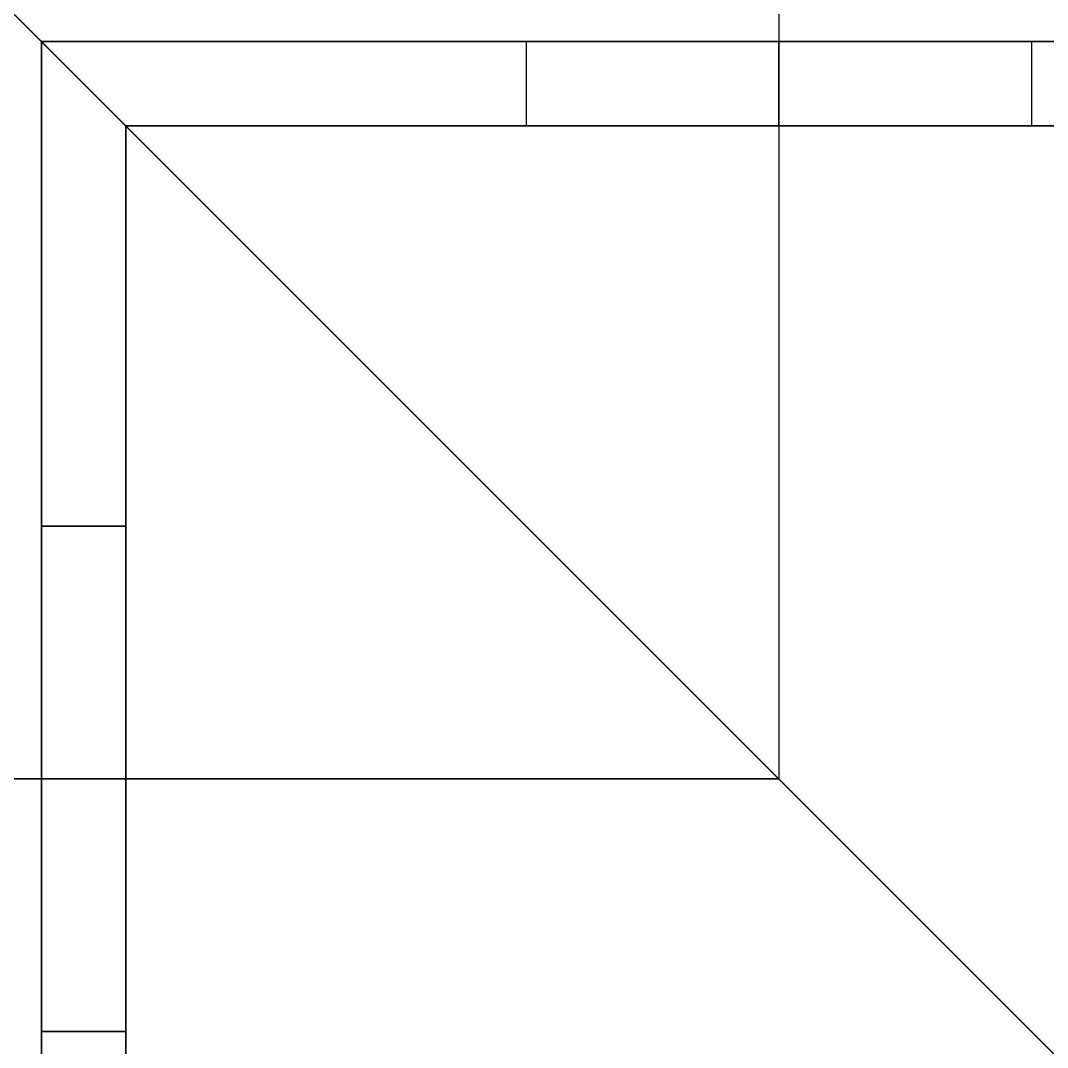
# Model space of a CAD drawing. Header units: millimetres. Extents: x -6529 to 809, y -8611 to 207.
# Drawn here: x 771.03 to 795.41, y -8597.38 to -8573 of the extents above; entities that cross this region are included whole.
import ezdxf

# ---------------------------------------------------------------- set-up
doc = ezdxf.new("R2010")
doc.units = ezdxf.units.MM
doc.header["$MEASUREMENT"] = 0
doc.layers.add('staal', color=5, linetype='Continuous', true_color=0x0000ff)

msp = doc.modelspace()

# ---------------------------------------------------------------- linework, layer by layer
at = {"layer": 'staal'}
for p, q in [((809.026, -8611.003, 1952), (769.026, -8571.003, 1952)), ((809.026, -8611.003, 1952), (769.026, -8571.003, 1952)), ((809.026, -8611.003), (769.026, -8571.003)), ((809.026, -8611.003, 676), (769.026, -8571.003, 676)), ((809.026, -8611.003, 676), (769.026, -8571.003, 676)), ((783.026, -8573.503, 2047.5), (783.026, -8575.503, 2047.5)), ((783.026, -8573.503, 2122.5), (783.026, -8575.503, 2122.5)), ((783.026, -8573.503, 1896.5), (783.026, -8575.503, 1896.5)), ((783.026, -8573.503, 1821.5), (783.026, -8575.503, 1821.5)), ((783.026, -8573.503, 170.5), (783.026, -8575.503, 170.5)), ((783.026, -8573.503, 95.5), (783.026, -8575.503, 95.5)), ((783.026, -8573.503, 620.5), (783.026, -8575.503, 620.5)), ((783.026, -8573.503, 545.5), (783.026, -8575.503, 545.5)), ((783.026, -8573.503, 771.5), (783.026, -8575.503, 771.5)), ((783.026, -8573.503, 846.5), (783.026, -8575.503, 846.5)), ((789.026, -8575.503, 1992), (789.026, -8573.503, 1992)), ((789.026, -8575.503, 2160), (789.026, -8573.503, 2160)), ((789.026, -8573.503, 2053.5), (789.026, -8575.503, 2053.5)), ((789.026, -8573.503, 2041.5), (789.026, -8575.503, 2041.5)), ((789.026, -8573.503, 2128.5), (789.026, -8575.503, 2128.5)), ((789.026, -8573.503, 2116.5), (789.026, -8575.503, 2116.5)), ((789.026, -8575.503, 1952), (789.026, -8573.503, 1952)), ((789.026, -8575.503, 1784), (789.026, -8573.503, 1784)), ((789.026, -8573.503, 1890.5), (789.026, -8575.503, 1890.5)), ((789.026, -8573.503, 1902.5), (789.026, -8575.503, 1902.5)), ((789.026, -8573.503, 1815.5), (789.026, -8575.503, 1815.5)), ((789.026, -8573.503, 1827.5), (789.026, -8575.503, 1827.5)), ((789.026, -8575.503, 40), (789.026, -8573.503, 40)), ((789.026, -8575.503, 208), (789.026, -8573.503, 208)), ((789.026, -8573.503, 176.5), (789.026, -8575.503, 176.5)), ((789.026, -8573.503, 164.5), (789.026, -8575.503, 164.5)), ((789.026, -8573.503, 101.5), (789.026, -8575.503, 101.5)), ((789.026, -8573.503, 89.5), (789.026, -8575.503, 89.5)), ((789.026, -8575.503, 676), (789.026, -8573.503, 676)), ((789.026, -8575.503, 508), (789.026, -8573.503, 508)), ((789.026, -8573.503, 614.5), (789.026, -8575.503, 614.5)), ((789.026, -8573.503, 626.5), (789.026, -8575.503, 626.5)), ((789.026, -8573.503, 539.5), (789.026, -8575.503, 539.5)), ((789.026, -8573.503, 551.5), (789.026, -8575.503, 551.5)), ((789.026, -8575.503, 716), (789.026, -8573.503, 716)), ((789.026, -8575.503, 884), (789.026, -8573.503, 884)), ((789.026, -8573.503, 777.5), (789.026, -8575.503, 777.5)), ((789.026, -8573.503, 765.5), (789.026, -8575.503, 765.5)), ((789.026, -8573.503, 852.5), (789.026, -8575.503, 852.5)), ((789.026, -8573.503, 840.5), (789.026, -8575.503, 840.5)), ((795.026, -8573.503, 2047.5), (795.026, -8575.503, 2047.5)), ((795.026, -8573.503, 2122.5), (795.026, -8575.503, 2122.5)), ((795.026, -8573.503, 1896.5), (795.026, -8575.503, 1896.5)), ((795.026, -8573.503, 1821.5), (795.026, -8575.503, 1821.5)), ((795.026, -8573.503, 170.5), (795.026, -8575.503, 170.5)), ((795.026, -8573.503, 95.5), (795.026, -8575.503, 95.5)), ((795.026, -8573.503, 620.5), (795.026, -8575.503, 620.5)), ((795.026, -8573.503, 545.5), (795.026, -8575.503, 545.5)), ((795.026, -8573.503, 771.5), (795.026, -8575.503, 771.5)), ((795.026, -8573.503, 846.5), (795.026, -8575.503, 846.5)), ((773.526, -8585.003, 2047.5), (771.526, -8585.003, 2047.5)), ((773.526, -8585.003, 2122.5), (771.526, -8585.003, 2122.5)), ((773.526, -8585.003, 1896.5), (771.526, -8585.003, 1896.5)), ((773.526, -8585.003, 1821.5), (771.526, -8585.003, 1821.5)), ((771.526, -8585.003, 95.5), (773.526, -8585.003, 95.5)), ((771.526, -8585.003, 170.5), (773.526, -8585.003, 170.5)), ((773.526, -8585.003, 620.5), (771.526, -8585.003, 620.5)), ((773.526, -8585.003, 545.5), (771.526, -8585.003, 545.5)), ((773.526, -8585.003, 771.5), (771.526, -8585.003, 771.5)), ((773.526, -8585.003, 846.5), (771.526, -8585.003, 846.5)), ((773.526, -8591.003, 1992), (771.526, -8591.003, 1992)), ((773.526, -8591.003, 2160), (771.526, -8591.003, 2160)), ((773.526, -8591.003, 2053.5), (771.526, -8591.003, 2053.5)), ((773.526, -8591.003, 2041.5), (771.526, -8591.003, 2041.5)), ((773.526, -8591.003, 2128.5), (771.526, -8591.003, 2128.5)), ((773.526, -8591.003, 2116.5), (771.526, -8591.003, 2116.5)), ((773.526, -8591.003, 1952), (771.526, -8591.003, 1952)), ((773.526, -8591.003, 1784), (771.526, -8591.003, 1784)), ((773.526, -8591.003, 1890.5), (771.526, -8591.003, 1890.5)), ((773.526, -8591.003, 1902.5), (771.526, -8591.003, 1902.5)), ((773.526, -8591.003, 1815.5), (771.526, -8591.003, 1815.5)), ((773.526, -8591.003, 1827.5), (771.526, -8591.003, 1827.5)), ((771.526, -8591.003, 40), (773.526, -8591.003, 40)), ((771.526, -8591.003, 208), (773.526, -8591.003, 208)), ((771.526, -8591.003, 101.5), (773.526, -8591.003, 101.5)), ((771.526, -8591.003, 89.5), (773.526, -8591.003, 89.5)), ((771.526, -8591.003, 176.5), (773.526, -8591.003, 176.5)), ((771.526, -8591.003, 164.5), (773.526, -8591.003, 164.5)), ((773.526, -8591.003, 676), (771.526, -8591.003, 676)), ((773.526, -8591.003, 508), (771.526, -8591.003, 508)), ((773.526, -8591.003, 614.5), (771.526, -8591.003, 614.5)), ((773.526, -8591.003, 626.5), (771.526, -8591.003, 626.5)), ((773.526, -8591.003, 539.5), (771.526, -8591.003, 539.5)), ((773.526, -8591.003, 551.5), (771.526, -8591.003, 551.5)), ((773.526, -8591.003, 716), (771.526, -8591.003, 716)), ((773.526, -8591.003, 884), (771.526, -8591.003, 884)), ((773.526, -8591.003, 777.5), (771.526, -8591.003, 777.5)), ((773.526, -8591.003, 765.5), (771.526, -8591.003, 765.5)), ((773.526, -8591.003, 852.5), (771.526, -8591.003, 852.5)), ((773.526, -8591.003, 840.5), (771.526, -8591.003, 840.5)), ((773.526, -8597.003, 2047.5), (771.526, -8597.003, 2047.5)), ((773.526, -8597.003, 2122.5), (771.526, -8597.003, 2122.5)), ((773.526, -8597.003, 1896.5), (771.526, -8597.003, 1896.5)), ((773.526, -8597.003, 1821.5), (771.526, -8597.003, 1821.5)), ((771.526, -8597.003, 95.5), (773.526, -8597.003, 95.5)), ((771.526, -8597.003, 170.5), (773.526, -8597.003, 170.5)), ((773.526, -8597.003, 620.5), (771.526, -8597.003, 620.5)), ((773.526, -8597.003, 545.5), (771.526, -8597.003, 545.5)), ((773.526, -8597.003, 771.5), (771.526, -8597.003, 771.5)), ((773.526, -8597.003, 846.5), (771.526, -8597.003, 846.5))]:
    msp.add_line(p, q, dxfattribs=at)
for points in [[(789.026, -8520.503, 40), (789.026, -8555.753, 40), (789.026, -8591.003, 40)], [(789.026, -8520.503, 38), (789.026, -8555.753, 38), (789.026, -8591.003, 38)], [(789.026, -8520.503, 2), (789.026, -8555.753, 2), (789.026, -8591.003, 2)], [(789.026, -8520.503), (789.026, -8555.753), (789.026, -8591.003)], [(789.026, -8521.503, 1992), (789.026, -8556.253, 1992), (789.026, -8591.003, 1992)], [(789.026, -8521.503, 1990), (789.026, -8556.253, 1990), (789.026, -8591.003, 1990)], [(789.026, -8521.503, 1954), (789.026, -8556.253, 1954), (789.026, -8591.003, 1954)], [(789.026, -8521.503, 1952), (789.026, -8556.253, 1952), (789.026, -8591.003, 1952)], [(789.026, -8521.503, 716), (789.026, -8556.253, 716), (789.026, -8591.003, 716)], [(789.026, -8521.503, 714), (789.026, -8556.253, 714), (789.026, -8591.003, 714)], [(789.026, -8521.503, 678), (789.026, -8556.253, 678), (789.026, -8591.003, 678)], [(789.026, -8521.503, 676), (789.026, -8556.253, 676), (789.026, -8591.003, 676)], [(809.026, -8611.003, 1992), (789.026, -8591.003, 1992), (769.026, -8571.003, 1992)], [(809.026, -8611.003, 1992), (789.026, -8591.003, 1992), (769.026, -8571.003, 1992)], [(809.026, -8611.003, 40), (789.026, -8591.003, 40), (769.026, -8571.003, 40)], [(809.026, -8611.003), (789.026, -8591.003), (769.026, -8571.003)], [(769.026, -8571.003, 40), (789.026, -8591.003, 40), (809.026, -8611.003, 40)], [(809.026, -8611.003, 716), (789.026, -8591.003, 716), (769.026, -8571.003, 716)], [(809.026, -8611.003, 716), (789.026, -8591.003, 716), (769.026, -8571.003, 716)], [(771.026, -8573.003, 1990), (789.026, -8591.003, 1990), (807.026, -8609.003, 1990)], [(807.026, -8609.003, 1954), (789.026, -8591.003, 1954), (771.026, -8573.003, 1954)], [(771.026, -8573.003, 1990), (789.026, -8591.003, 1990), (807.026, -8609.003, 1990)], [(807.026, -8609.003, 1954), (789.026, -8591.003, 1954), (771.026, -8573.003, 1954)], [(771.026, -8573.003, 38), (789.026, -8591.003, 38), (807.026, -8609.003, 38)], [(807.026, -8609.003, 2), (789.026, -8591.003, 2), (771.026, -8573.003, 2)], [(807.026, -8609.003, 38), (789.026, -8591.003, 38), (771.026, -8573.003, 38)], [(771.026, -8573.003, 2), (789.026, -8591.003, 2), (807.026, -8609.003, 2)], [(771.026, -8573.003, 714), (789.026, -8591.003, 714), (807.026, -8609.003, 714)], [(807.026, -8609.003, 678), (789.026, -8591.003, 678), (771.026, -8573.003, 678)], [(771.026, -8573.003, 714), (789.026, -8591.003, 714), (807.026, -8609.003, 714)], [(807.026, -8609.003, 678), (789.026, -8591.003, 678), (771.026, -8573.003, 678)], [(771.526, -8608.503, 1992), (771.526, -8591.003, 1992), (771.526, -8573.503, 1992)], [(771.526, -8573.503, 1992), (771.526, -8573.503, 2076), (771.526, -8573.503, 2160)], [(771.526, -8608.503, 2160), (771.526, -8591.003, 2160), (771.526, -8573.503, 2160)], [(771.526, -8573.503, 1992), (789.026, -8573.503, 1992), (806.526, -8573.503, 1992)], [(771.526, -8573.503, 2160), (789.026, -8573.503, 2160), (806.526, -8573.503, 2160)], [(771.526, -8608.503, 2076), (771.526, -8591.003, 2076), (771.526, -8573.503, 2076)], [(771.526, -8573.503, 2076), (789.026, -8573.503, 2076), (806.526, -8573.503, 2076)], [(771.526, -8608.503, 1952), (771.526, -8591.003, 1952), (771.526, -8573.503, 1952)], [(771.526, -8573.503, 1952), (771.526, -8573.503, 1868), (771.526, -8573.503, 1784)], [(771.526, -8608.503, 1784), (771.526, -8591.003, 1784), (771.526, -8573.503, 1784)], [(771.526, -8573.503, 1952), (789.026, -8573.503, 1952), (806.526, -8573.503, 1952)], [(771.526, -8573.503, 1784), (789.026, -8573.503, 1784), (806.526, -8573.503, 1784)], [(771.526, -8608.503, 1868), (771.526, -8591.003, 1868), (771.526, -8573.503, 1868)], [(771.526, -8573.503, 1868), (789.026, -8573.503, 1868), (806.526, -8573.503, 1868)], [(806.526, -8573.503, 40), (789.026, -8573.503, 40), (771.526, -8573.503, 40)], [(771.526, -8573.503, 40), (771.526, -8573.503, 124), (771.526, -8573.503, 208)], [(806.526, -8573.503, 208), (789.026, -8573.503, 208), (771.526, -8573.503, 208)], [(771.526, -8573.503, 40), (771.526, -8591.003, 40), (771.526, -8608.503, 40)], [(771.526, -8573.503, 208), (771.526, -8591.003, 208), (771.526, -8608.503, 208)], [(806.526, -8573.503, 124), (789.026, -8573.503, 124), (771.526, -8573.503, 124)], [(771.526, -8573.503, 124), (771.526, -8591.003, 124), (771.526, -8608.503, 124)], [(771.526, -8608.503, 676), (771.526, -8591.003, 676), (771.526, -8573.503, 676)], [(771.526, -8573.503, 676), (771.526, -8573.503, 592), (771.526, -8573.503, 508)], [(771.526, -8608.503, 508), (771.526, -8591.003, 508), (771.526, -8573.503, 508)], [(771.526, -8573.503, 676), (789.026, -8573.503, 676), (806.526, -8573.503, 676)], [(771.526, -8573.503, 508), (789.026, -8573.503, 508), (806.526, -8573.503, 508)], [(771.526, -8608.503, 592), (771.526, -8591.003, 592), (771.526, -8573.503, 592)], [(771.526, -8573.503, 592), (789.026, -8573.503, 592), (806.526, -8573.503, 592)], [(771.526, -8608.503, 716), (771.526, -8591.003, 716), (771.526, -8573.503, 716)], [(771.526, -8573.503, 716), (771.526, -8573.503, 800), (771.526, -8573.503, 884)], [(771.526, -8608.503, 884), (771.526, -8591.003, 884), (771.526, -8573.503, 884)], [(771.526, -8573.503, 716), (789.026, -8573.503, 716), (806.526, -8573.503, 716)], [(771.526, -8573.503, 884), (789.026, -8573.503, 884), (806.526, -8573.503, 884)], [(771.526, -8608.503, 800), (771.526, -8591.003, 800), (771.526, -8573.503, 800)], [(771.526, -8573.503, 800), (789.026, -8573.503, 800), (806.526, -8573.503, 800)], [(789.026, -8573.503, 1992), (789.026, -8573.503, 2016.75), (789.026, -8573.503, 2041.5)], [(789.026, -8573.503, 2053.5), (789.026, -8573.503, 2085), (789.026, -8573.503, 2116.5)], [(789.026, -8573.503, 2128.5), (789.026, -8573.503, 2144.25), (789.026, -8573.503, 2160)], [(789.026, -8573.503, 1952), (789.026, -8573.503, 1927.25), (789.026, -8573.503, 1902.5)], [(789.026, -8573.503, 1890.5), (789.026, -8573.503, 1859), (789.026, -8573.503, 1827.5)], [(789.026, -8573.503, 1815.5), (789.026, -8573.503, 1799.75), (789.026, -8573.503, 1784)], [(789.026, -8573.503, 40), (789.026, -8573.503, 64.75), (789.026, -8573.503, 89.5)], [(789.026, -8573.503, 101.5), (789.026, -8573.503, 133), (789.026, -8573.503, 164.5)], [(789.026, -8573.503, 176.5), (789.026, -8573.503, 192.25), (789.026, -8573.503, 208)], [(789.026, -8573.503, 676), (789.026, -8573.503, 651.25), (789.026, -8573.503, 626.5)], [(789.026, -8573.503, 614.5), (789.026, -8573.503, 583), (789.026, -8573.503, 551.5)], [(789.026, -8573.503, 539.5), (789.026, -8573.503, 523.75), (789.026, -8573.503, 508)], [(789.026, -8573.503, 716), (789.026, -8573.503, 740.75), (789.026, -8573.503, 765.5)], [(789.026, -8573.503, 777.5), (789.026, -8573.503, 809), (789.026, -8573.503, 840.5)], [(789.026, -8573.503, 852.5), (789.026, -8573.503, 868.25), (789.026, -8573.503, 884)], [(804.526, -8575.503, 1992), (789.026, -8575.503, 1992), (773.526, -8575.503, 1992)], [(773.526, -8575.503, 1992), (773.526, -8575.503, 2076), (773.526, -8575.503, 2160)], [(804.526, -8575.503, 2160), (789.026, -8575.503, 2160), (773.526, -8575.503, 2160)], [(773.526, -8575.503, 1992), (773.526, -8591.003, 1992), (773.526, -8606.503, 1992)], [(773.526, -8575.503, 2160), (773.526, -8591.003, 2160), (773.526, -8606.503, 2160)], [(804.526, -8575.503, 2076), (789.026, -8575.503, 2076), (773.526, -8575.503, 2076)], [(773.526, -8575.503, 2076), (773.526, -8591.003, 2076), (773.526, -8606.503, 2076)], [(804.526, -8575.503, 1952), (789.026, -8575.503, 1952), (773.526, -8575.503, 1952)], [(773.526, -8575.503, 1952), (773.526, -8575.503, 1868), (773.526, -8575.503, 1784)], [(804.526, -8575.503, 1784), (789.026, -8575.503, 1784), (773.526, -8575.503, 1784)], [(773.526, -8575.503, 1952), (773.526, -8591.003, 1952), (773.526, -8606.503, 1952)], [(773.526, -8575.503, 1784), (773.526, -8591.003, 1784), (773.526, -8606.503, 1784)], [(804.526, -8575.503, 1868), (789.026, -8575.503, 1868), (773.526, -8575.503, 1868)], [(773.526, -8575.503, 1868), (773.526, -8591.003, 1868), (773.526, -8606.503, 1868)], [(773.526, -8606.503, 40), (773.526, -8591.003, 40), (773.526, -8575.503, 40)], [(773.526, -8575.503, 40), (773.526, -8575.503, 124), (773.526, -8575.503, 208)], [(773.526, -8606.503, 208), (773.526, -8591.003, 208), (773.526, -8575.503, 208)], [(773.526, -8575.503, 40), (789.026, -8575.503, 40), (804.526, -8575.503, 40)], [(773.526, -8575.503, 208), (789.026, -8575.503, 208), (804.526, -8575.503, 208)], [(773.526, -8606.503, 124), (773.526, -8591.003, 124), (773.526, -8575.503, 124)], [(773.526, -8575.503, 124), (789.026, -8575.503, 124), (804.526, -8575.503, 124)], [(804.526, -8575.503, 676), (789.026, -8575.503, 676), (773.526, -8575.503, 676)], [(773.526, -8575.503, 676), (773.526, -8575.503, 592), (773.526, -8575.503, 508)], [(804.526, -8575.503, 508), (789.026, -8575.503, 508), (773.526, -8575.503, 508)], [(773.526, -8575.503, 676), (773.526, -8591.003, 676), (773.526, -8606.503, 676)], [(773.526, -8575.503, 508), (773.526, -8591.003, 508), (773.526, -8606.503, 508)], [(804.526, -8575.503, 592), (789.026, -8575.503, 592), (773.526, -8575.503, 592)], [(773.526, -8575.503, 592), (773.526, -8591.003, 592), (773.526, -8606.503, 592)], [(804.526, -8575.503, 716), (789.026, -8575.503, 716), (773.526, -8575.503, 716)], [(773.526, -8575.503, 716), (773.526, -8575.503, 800), (773.526, -8575.503, 884)], [(804.526, -8575.503, 884), (789.026, -8575.503, 884), (773.526, -8575.503, 884)], [(773.526, -8575.503, 716), (773.526, -8591.003, 716), (773.526, -8606.503, 716)], [(773.526, -8575.503, 884), (773.526, -8591.003, 884), (773.526, -8606.503, 884)], [(804.526, -8575.503, 800), (789.026, -8575.503, 800), (773.526, -8575.503, 800)], [(773.526, -8575.503, 800), (773.526, -8591.003, 800), (773.526, -8606.503, 800)], [(789.026, -8575.503, 1992), (789.026, -8575.503, 2016.75), (789.026, -8575.503, 2041.5)], [(789.026, -8575.503, 2053.5), (789.026, -8575.503, 2085), (789.026, -8575.503, 2116.5)], [(789.026, -8575.503, 2128.5), (789.026, -8575.503, 2144.25), (789.026, -8575.503, 2160)], [(789.026, -8575.503, 1952), (789.026, -8575.503, 1927.25), (789.026, -8575.503, 1902.5)], [(789.026, -8575.503, 1890.5), (789.026, -8575.503, 1859), (789.026, -8575.503, 1827.5)], [(789.026, -8575.503, 1815.5), (789.026, -8575.503, 1799.75), (789.026, -8575.503, 1784)], [(789.026, -8575.503, 40), (789.026, -8575.503, 64.75), (789.026, -8575.503, 89.5)], [(789.026, -8575.503, 101.5), (789.026, -8575.503, 133), (789.026, -8575.503, 164.5)], [(789.026, -8575.503, 176.5), (789.026, -8575.503, 192.25), (789.026, -8575.503, 208)], [(789.026, -8575.503, 676), (789.026, -8575.503, 651.25), (789.026, -8575.503, 626.5)], [(789.026, -8575.503, 614.5), (789.026, -8575.503, 583), (789.026, -8575.503, 551.5)], [(789.026, -8575.503, 539.5), (789.026, -8575.503, 523.75), (789.026, -8575.503, 508)], [(789.026, -8575.503, 716), (789.026, -8575.503, 740.75), (789.026, -8575.503, 765.5)], [(789.026, -8575.503, 777.5), (789.026, -8575.503, 809), (789.026, -8575.503, 840.5)], [(789.026, -8575.503, 852.5), (789.026, -8575.503, 868.25), (789.026, -8575.503, 884)], [(718.526, -8591.003, 1992), (753.776, -8591.003, 1992), (789.026, -8591.003, 1992)], [(718.526, -8591.003, 1990), (753.776, -8591.003, 1990), (789.026, -8591.003, 1990)], [(718.526, -8591.003, 1954), (753.776, -8591.003, 1954), (789.026, -8591.003, 1954)], [(718.526, -8591.003, 1952), (753.776, -8591.003, 1952), (789.026, -8591.003, 1952)], [(789.026, -8591.003, 40), (753.776, -8591.003, 40), (718.526, -8591.003, 40)], [(789.026, -8591.003, 38), (753.776, -8591.003, 38), (718.526, -8591.003, 38)], [(789.026, -8591.003, 2), (753.776, -8591.003, 2), (718.526, -8591.003, 2)], [(789.026, -8591.003), (753.776, -8591.003), (718.526, -8591.003)], [(718.526, -8591.003, 716), (753.776, -8591.003, 716), (789.026, -8591.003, 716)], [(718.526, -8591.003, 714), (753.776, -8591.003, 714), (789.026, -8591.003, 714)], [(718.526, -8591.003, 678), (753.776, -8591.003, 678), (789.026, -8591.003, 678)], [(718.526, -8591.003, 676), (753.776, -8591.003, 676), (789.026, -8591.003, 676)], [(771.526, -8591.003, 1992), (771.526, -8591.003, 2016.75), (771.526, -8591.003, 2041.5)], [(771.526, -8591.003, 2053.5), (771.526, -8591.003, 2085), (771.526, -8591.003, 2116.5)], [(771.526, -8591.003, 2128.5), (771.526, -8591.003, 2144.25), (771.526, -8591.003, 2160)], [(771.526, -8591.003, 1952), (771.526, -8591.003, 1927.25), (771.526, -8591.003, 1902.5)], [(771.526, -8591.003, 1890.5), (771.526, -8591.003, 1859), (771.526, -8591.003, 1827.5)], [(771.526, -8591.003, 1815.5), (771.526, -8591.003, 1799.75), (771.526, -8591.003, 1784)], [(771.526, -8591.003, 40), (771.526, -8591.003, 64.75), (771.526, -8591.003, 89.5)], [(771.526, -8591.003, 101.5), (771.526, -8591.003, 133), (771.526, -8591.003, 164.5)], [(771.526, -8591.003, 176.5), (771.526, -8591.003, 192.25), (771.526, -8591.003, 208)], [(771.526, -8591.003, 676), (771.526, -8591.003, 651.25), (771.526, -8591.003, 626.5)], [(771.526, -8591.003, 614.5), (771.526, -8591.003, 583), (771.526, -8591.003, 551.5)], [(771.526, -8591.003, 539.5), (771.526, -8591.003, 523.75), (771.526, -8591.003, 508)], [(771.526, -8591.003, 716), (771.526, -8591.003, 740.75), (771.526, -8591.003, 765.5)], [(771.526, -8591.003, 777.5), (771.526, -8591.003, 809), (771.526, -8591.003, 840.5)], [(771.526, -8591.003, 852.5), (771.526, -8591.003, 868.25), (771.526, -8591.003, 884)], [(773.526, -8591.003, 1992), (773.526, -8591.003, 2016.75), (773.526, -8591.003, 2041.5)], [(773.526, -8591.003, 2053.5), (773.526, -8591.003, 2085), (773.526, -8591.003, 2116.5)], [(773.526, -8591.003, 2128.5), (773.526, -8591.003, 2144.25), (773.526, -8591.003, 2160)], [(773.526, -8591.003, 1952), (773.526, -8591.003, 1927.25), (773.526, -8591.003, 1902.5)], [(773.526, -8591.003, 1890.5), (773.526, -8591.003, 1859), (773.526, -8591.003, 1827.5)], [(773.526, -8591.003, 1815.5), (773.526, -8591.003, 1799.75), (773.526, -8591.003, 1784)], [(773.526, -8591.003, 40), (773.526, -8591.003, 64.75), (773.526, -8591.003, 89.5)], [(773.526, -8591.003, 101.5), (773.526, -8591.003, 133), (773.526, -8591.003, 164.5)], [(773.526, -8591.003, 176.5), (773.526, -8591.003, 192.25), (773.526, -8591.003, 208)], [(773.526, -8591.003, 676), (773.526, -8591.003, 651.25), (773.526, -8591.003, 626.5)], [(773.526, -8591.003, 614.5), (773.526, -8591.003, 583), (773.526, -8591.003, 551.5)], [(773.526, -8591.003, 539.5), (773.526, -8591.003, 523.75), (773.526, -8591.003, 508)], [(773.526, -8591.003, 716), (773.526, -8591.003, 740.75), (773.526, -8591.003, 765.5)], [(773.526, -8591.003, 777.5), (773.526, -8591.003, 809), (773.526, -8591.003, 840.5)], [(773.526, -8591.003, 852.5), (773.526, -8591.003, 868.25), (773.526, -8591.003, 884)], [(789.026, -8591.003), (789.026, -8591.003, 1), (789.026, -8591.003, 2)], [(789.026, -8591.003, 38), (789.026, -8591.003, 39), (789.026, -8591.003, 40)], [(789.178, -8591.155, 1992), (789.178, -8591.155, 1991), (789.178, -8591.155, 1990)], [(789.178, -8591.155, 1954), (789.178, -8591.155, 1953), (789.178, -8591.155, 1952)], [(789.178, -8591.155, 1992), (789.178, -8591.155, 1991), (789.178, -8591.155, 1990)], [(789.178, -8591.155, 1954), (789.178, -8591.155, 1953), (789.178, -8591.155, 1952)], [(789.178, -8591.155, 40), (789.178, -8591.155, 39), (789.178, -8591.155, 38)], [(789.178, -8591.155, 2), (789.178, -8591.155, 1), (789.178, -8591.155)], [(789.178, -8591.155, 716), (789.178, -8591.155, 715), (789.178, -8591.155, 714)], [(789.178, -8591.155, 678), (789.178, -8591.155, 677), (789.178, -8591.155, 676)], [(789.178, -8591.155, 716), (789.178, -8591.155, 715), (789.178, -8591.155, 714)], [(789.178, -8591.155, 678), (789.178, -8591.155, 677), (789.178, -8591.155, 676)]]:
    msp.add_open_spline(points, degree=2, dxfattribs=at)
for points, knots in [([(783.026, -8573.503, 2047.5), (783.026, -8573.503, 2053.5), (789.026, -8573.503, 2053.5), (795.026, -8573.503, 2053.5), (795.026, -8573.503, 2047.5), (795.026, -8573.503, 2041.5), (789.026, -8573.503, 2041.5), (783.026, -8573.503, 2041.5), (783.026, -8573.503, 2047.5)], [0, 0, 0, 7.853982, 7.853982, 15.707963, 15.707963, 23.561945, 23.561945, 31.415927, 31.415927, 31.415927]), ([(783.026, -8573.503, 2122.5), (783.026, -8573.503, 2128.5), (789.026, -8573.503, 2128.5), (795.026, -8573.503, 2128.5), (795.026, -8573.503, 2122.5), (795.026, -8573.503, 2116.5), (789.026, -8573.503, 2116.5), (783.026, -8573.503, 2116.5), (783.026, -8573.503, 2122.5)], [0, 0, 0, 7.853982, 7.853982, 15.707963, 15.707963, 23.561945, 23.561945, 31.415927, 31.415927, 31.415927]), ([(783.026, -8573.503, 1896.5), (783.026, -8573.503, 1890.5), (789.026, -8573.503, 1890.5), (795.026, -8573.503, 1890.5), (795.026, -8573.503, 1896.5), (795.026, -8573.503, 1902.5), (789.026, -8573.503, 1902.5), (783.026, -8573.503, 1902.5), (783.026, -8573.503, 1896.5)], [0, 0, 0, 7.853982, 7.853982, 15.707963, 15.707963, 23.561945, 23.561945, 31.415927, 31.415927, 31.415927]), ([(783.026, -8573.503, 1821.5), (783.026, -8573.503, 1815.5), (789.026, -8573.503, 1815.5), (795.026, -8573.503, 1815.5), (795.026, -8573.503, 1821.5), (795.026, -8573.503, 1827.5), (789.026, -8573.503, 1827.5), (783.026, -8573.503, 1827.5), (783.026, -8573.503, 1821.5)], [0, 0, 0, 7.853982, 7.853982, 15.707963, 15.707963, 23.561945, 23.561945, 31.415927, 31.415927, 31.415927]), ([(795.026, -8573.503, 170.5), (795.026, -8573.503, 176.5), (789.026, -8573.503, 176.5), (783.026, -8573.503, 176.5), (783.026, -8573.503, 170.5), (783.026, -8573.503, 164.5), (789.026, -8573.503, 164.5), (795.026, -8573.503, 164.5), (795.026, -8573.503, 170.5)], [0, 0, 0, 7.853982, 7.853982, 15.707963, 15.707963, 23.561945, 23.561945, 31.415927, 31.415927, 31.415927]), ([(795.026, -8573.503, 95.5), (795.026, -8573.503, 101.5), (789.026, -8573.503, 101.5), (783.026, -8573.503, 101.5), (783.026, -8573.503, 95.5), (783.026, -8573.503, 89.5), (789.026, -8573.503, 89.5), (795.026, -8573.503, 89.5), (795.026, -8573.503, 95.5)], [0, 0, 0, 7.853982, 7.853982, 15.707963, 15.707963, 23.561945, 23.561945, 31.415927, 31.415927, 31.415927]), ([(783.026, -8573.503, 620.5), (783.026, -8573.503, 614.5), (789.026, -8573.503, 614.5), (795.026, -8573.503, 614.5), (795.026, -8573.503, 620.5), (795.026, -8573.503, 626.5), (789.026, -8573.503, 626.5), (783.026, -8573.503, 626.5), (783.026, -8573.503, 620.5)], [0, 0, 0, 7.853982, 7.853982, 15.707963, 15.707963, 23.561945, 23.561945, 31.415927, 31.415927, 31.415927]), ([(783.026, -8573.503, 545.5), (783.026, -8573.503, 539.5), (789.026, -8573.503, 539.5), (795.026, -8573.503, 539.5), (795.026, -8573.503, 545.5), (795.026, -8573.503, 551.5), (789.026, -8573.503, 551.5), (783.026, -8573.503, 551.5), (783.026, -8573.503, 545.5)], [0, 0, 0, 7.853982, 7.853982, 15.707963, 15.707963, 23.561945, 23.561945, 31.415927, 31.415927, 31.415927]), ([(783.026, -8573.503, 771.5), (783.026, -8573.503, 777.5), (789.026, -8573.503, 777.5), (795.026, -8573.503, 777.5), (795.026, -8573.503, 771.5), (795.026, -8573.503, 765.5), (789.026, -8573.503, 765.5), (783.026, -8573.503, 765.5), (783.026, -8573.503, 771.5)], [0, 0, 0, 7.853982, 7.853982, 15.707963, 15.707963, 23.561945, 23.561945, 31.415927, 31.415927, 31.415927]), ([(783.026, -8573.503, 846.5), (783.026, -8573.503, 852.5), (789.026, -8573.503, 852.5), (795.026, -8573.503, 852.5), (795.026, -8573.503, 846.5), (795.026, -8573.503, 840.5), (789.026, -8573.503, 840.5), (783.026, -8573.503, 840.5), (783.026, -8573.503, 846.5)], [0, 0, 0, 7.853982, 7.853982, 15.707963, 15.707963, 23.561945, 23.561945, 31.415927, 31.415927, 31.415927]), ([(783.026, -8575.503, 2047.5), (783.026, -8575.503, 2041.5), (789.026, -8575.503, 2041.5), (795.026, -8575.503, 2041.5), (795.026, -8575.503, 2047.5), (795.026, -8575.503, 2053.5), (789.026, -8575.503, 2053.5), (783.026, -8575.503, 2053.5), (783.026, -8575.503, 2047.5)], [-31.415927, -31.415927, -31.415927, -23.561945, -23.561945, -15.707963, -15.707963, -7.853982, -7.853982, 0, 0, 0]), ([(783.026, -8575.503, 2122.5), (783.026, -8575.503, 2116.5), (789.026, -8575.503, 2116.5), (795.026, -8575.503, 2116.5), (795.026, -8575.503, 2122.5), (795.026, -8575.503, 2128.5), (789.026, -8575.503, 2128.5), (783.026, -8575.503, 2128.5), (783.026, -8575.503, 2122.5)], [-31.415927, -31.415927, -31.415927, -23.561945, -23.561945, -15.707963, -15.707963, -7.853982, -7.853982, 0, 0, 0]), ([(783.026, -8575.503, 1896.5), (783.026, -8575.503, 1902.5), (789.026, -8575.503, 1902.5), (795.026, -8575.503, 1902.5), (795.026, -8575.503, 1896.5), (795.026, -8575.503, 1890.5), (789.026, -8575.503, 1890.5), (783.026, -8575.503, 1890.5), (783.026, -8575.503, 1896.5)], [-31.415927, -31.415927, -31.415927, -23.561945, -23.561945, -15.707963, -15.707963, -7.853982, -7.853982, 0, 0, 0]), ([(783.026, -8575.503, 1821.5), (783.026, -8575.503, 1827.5), (789.026, -8575.503, 1827.5), (795.026, -8575.503, 1827.5), (795.026, -8575.503, 1821.5), (795.026, -8575.503, 1815.5), (789.026, -8575.503, 1815.5), (783.026, -8575.503, 1815.5), (783.026, -8575.503, 1821.5)], [-31.415927, -31.415927, -31.415927, -23.561945, -23.561945, -15.707963, -15.707963, -7.853982, -7.853982, 0, 0, 0]), ([(795.026, -8575.503, 170.5), (795.026, -8575.503, 164.5), (789.026, -8575.503, 164.5), (783.026, -8575.503, 164.5), (783.026, -8575.503, 170.5), (783.026, -8575.503, 176.5), (789.026, -8575.503, 176.5), (795.026, -8575.503, 176.5), (795.026, -8575.503, 170.5)], [-31.415927, -31.415927, -31.415927, -23.561945, -23.561945, -15.707963, -15.707963, -7.853982, -7.853982, 0, 0, 0]), ([(795.026, -8575.503, 95.5), (795.026, -8575.503, 89.5), (789.026, -8575.503, 89.5), (783.026, -8575.503, 89.5), (783.026, -8575.503, 95.5), (783.026, -8575.503, 101.5), (789.026, -8575.503, 101.5), (795.026, -8575.503, 101.5), (795.026, -8575.503, 95.5)], [-31.415927, -31.415927, -31.415927, -23.561945, -23.561945, -15.707963, -15.707963, -7.853982, -7.853982, 0, 0, 0]), ([(783.026, -8575.503, 620.5), (783.026, -8575.503, 626.5), (789.026, -8575.503, 626.5), (795.026, -8575.503, 626.5), (795.026, -8575.503, 620.5), (795.026, -8575.503, 614.5), (789.026, -8575.503, 614.5), (783.026, -8575.503, 614.5), (783.026, -8575.503, 620.5)], [-31.415927, -31.415927, -31.415927, -23.561945, -23.561945, -15.707963, -15.707963, -7.853982, -7.853982, 0, 0, 0]), ([(783.026, -8575.503, 545.5), (783.026, -8575.503, 551.5), (789.026, -8575.503, 551.5), (795.026, -8575.503, 551.5), (795.026, -8575.503, 545.5), (795.026, -8575.503, 539.5), (789.026, -8575.503, 539.5), (783.026, -8575.503, 539.5), (783.026, -8575.503, 545.5)], [-31.415927, -31.415927, -31.415927, -23.561945, -23.561945, -15.707963, -15.707963, -7.853982, -7.853982, 0, 0, 0]), ([(783.026, -8575.503, 771.5), (783.026, -8575.503, 765.5), (789.026, -8575.503, 765.5), (795.026, -8575.503, 765.5), (795.026, -8575.503, 771.5), (795.026, -8575.503, 777.5), (789.026, -8575.503, 777.5), (783.026, -8575.503, 777.5), (783.026, -8575.503, 771.5)], [-31.415927, -31.415927, -31.415927, -23.561945, -23.561945, -15.707963, -15.707963, -7.853982, -7.853982, 0, 0, 0]), ([(783.026, -8575.503, 846.5), (783.026, -8575.503, 840.5), (789.026, -8575.503, 840.5), (795.026, -8575.503, 840.5), (795.026, -8575.503, 846.5), (795.026, -8575.503, 852.5), (789.026, -8575.503, 852.5), (783.026, -8575.503, 852.5), (783.026, -8575.503, 846.5)], [-31.415927, -31.415927, -31.415927, -23.561945, -23.561945, -15.707963, -15.707963, -7.853982, -7.853982, 0, 0, 0]), ([(771.526, -8585.003, 2047.5), (771.526, -8585.003, 2041.5), (771.526, -8591.003, 2041.5), (771.526, -8597.003, 2041.5), (771.526, -8597.003, 2047.5), (771.526, -8597.003, 2053.5), (771.526, -8591.003, 2053.5), (771.526, -8585.003, 2053.5), (771.526, -8585.003, 2047.5)], [-31.415927, -31.415927, -31.415927, -23.561945, -23.561945, -15.707963, -15.707963, -7.853982, -7.853982, 0, 0, 0]), ([(771.526, -8585.003, 2122.5), (771.526, -8585.003, 2116.5), (771.526, -8591.003, 2116.5), (771.526, -8597.003, 2116.5), (771.526, -8597.003, 2122.5), (771.526, -8597.003, 2128.5), (771.526, -8591.003, 2128.5), (771.526, -8585.003, 2128.5), (771.526, -8585.003, 2122.5)], [-31.415927, -31.415927, -31.415927, -23.561945, -23.561945, -15.707963, -15.707963, -7.853982, -7.853982, 0, 0, 0]), ([(771.526, -8585.003, 1896.5), (771.526, -8585.003, 1902.5), (771.526, -8591.003, 1902.5), (771.526, -8597.003, 1902.5), (771.526, -8597.003, 1896.5), (771.526, -8597.003, 1890.5), (771.526, -8591.003, 1890.5), (771.526, -8585.003, 1890.5), (771.526, -8585.003, 1896.5)], [-31.415927, -31.415927, -31.415927, -23.561945, -23.561945, -15.707963, -15.707963, -7.853982, -7.853982, 0, 0, 0]), ([(771.526, -8585.003, 1821.5), (771.526, -8585.003, 1827.5), (771.526, -8591.003, 1827.5), (771.526, -8597.003, 1827.5), (771.526, -8597.003, 1821.5), (771.526, -8597.003, 1815.5), (771.526, -8591.003, 1815.5), (771.526, -8585.003, 1815.5), (771.526, -8585.003, 1821.5)], [-31.415927, -31.415927, -31.415927, -23.561945, -23.561945, -15.707963, -15.707963, -7.853982, -7.853982, 0, 0, 0]), ([(771.526, -8585.003, 95.5), (771.526, -8585.003, 101.5), (771.526, -8591.003, 101.5), (771.526, -8597.003, 101.5), (771.526, -8597.003, 95.5), (771.526, -8597.003, 89.5), (771.526, -8591.003, 89.5), (771.526, -8585.003, 89.5), (771.526, -8585.003, 95.5)], [0, 0, 0, 7.853982, 7.853982, 15.707963, 15.707963, 23.561945, 23.561945, 31.415927, 31.415927, 31.415927]), ([(771.526, -8585.003, 170.5), (771.526, -8585.003, 176.5), (771.526, -8591.003, 176.5), (771.526, -8597.003, 176.5), (771.526, -8597.003, 170.5), (771.526, -8597.003, 164.5), (771.526, -8591.003, 164.5), (771.526, -8585.003, 164.5), (771.526, -8585.003, 170.5)], [0, 0, 0, 7.853982, 7.853982, 15.707963, 15.707963, 23.561945, 23.561945, 31.415927, 31.415927, 31.415927]), ([(771.526, -8585.003, 620.5), (771.526, -8585.003, 626.5), (771.526, -8591.003, 626.5), (771.526, -8597.003, 626.5), (771.526, -8597.003, 620.5), (771.526, -8597.003, 614.5), (771.526, -8591.003, 614.5), (771.526, -8585.003, 614.5), (771.526, -8585.003, 620.5)], [-31.415927, -31.415927, -31.415927, -23.561945, -23.561945, -15.707963, -15.707963, -7.853982, -7.853982, 0, 0, 0]), ([(771.526, -8585.003, 545.5), (771.526, -8585.003, 551.5), (771.526, -8591.003, 551.5), (771.526, -8597.003, 551.5), (771.526, -8597.003, 545.5), (771.526, -8597.003, 539.5), (771.526, -8591.003, 539.5), (771.526, -8585.003, 539.5), (771.526, -8585.003, 545.5)], [-31.415927, -31.415927, -31.415927, -23.561945, -23.561945, -15.707963, -15.707963, -7.853982, -7.853982, 0, 0, 0]), ([(771.526, -8585.003, 771.5), (771.526, -8585.003, 765.5), (771.526, -8591.003, 765.5), (771.526, -8597.003, 765.5), (771.526, -8597.003, 771.5), (771.526, -8597.003, 777.5), (771.526, -8591.003, 777.5), (771.526, -8585.003, 777.5), (771.526, -8585.003, 771.5)], [-31.415927, -31.415927, -31.415927, -23.561945, -23.561945, -15.707963, -15.707963, -7.853982, -7.853982, 0, 0, 0]), ([(771.526, -8585.003, 846.5), (771.526, -8585.003, 840.5), (771.526, -8591.003, 840.5), (771.526, -8597.003, 840.5), (771.526, -8597.003, 846.5), (771.526, -8597.003, 852.5), (771.526, -8591.003, 852.5), (771.526, -8585.003, 852.5), (771.526, -8585.003, 846.5)], [-31.415927, -31.415927, -31.415927, -23.561945, -23.561945, -15.707963, -15.707963, -7.853982, -7.853982, 0, 0, 0]), ([(773.526, -8585.003, 2047.5), (773.526, -8585.003, 2053.5), (773.526, -8591.003, 2053.5), (773.526, -8597.003, 2053.5), (773.526, -8597.003, 2047.5), (773.526, -8597.003, 2041.5), (773.526, -8591.003, 2041.5), (773.526, -8585.003, 2041.5), (773.526, -8585.003, 2047.5)], [0, 0, 0, 7.853982, 7.853982, 15.707963, 15.707963, 23.561945, 23.561945, 31.415927, 31.415927, 31.415927]), ([(773.526, -8585.003, 2122.5), (773.526, -8585.003, 2128.5), (773.526, -8591.003, 2128.5), (773.526, -8597.003, 2128.5), (773.526, -8597.003, 2122.5), (773.526, -8597.003, 2116.5), (773.526, -8591.003, 2116.5), (773.526, -8585.003, 2116.5), (773.526, -8585.003, 2122.5)], [0, 0, 0, 7.853982, 7.853982, 15.707963, 15.707963, 23.561945, 23.561945, 31.415927, 31.415927, 31.415927]), ([(773.526, -8585.003, 1896.5), (773.526, -8585.003, 1890.5), (773.526, -8591.003, 1890.5), (773.526, -8597.003, 1890.5), (773.526, -8597.003, 1896.5), (773.526, -8597.003, 1902.5), (773.526, -8591.003, 1902.5), (773.526, -8585.003, 1902.5), (773.526, -8585.003, 1896.5)], [0, 0, 0, 7.853982, 7.853982, 15.707963, 15.707963, 23.561945, 23.561945, 31.415927, 31.415927, 31.415927]), ([(773.526, -8585.003, 1821.5), (773.526, -8585.003, 1815.5), (773.526, -8591.003, 1815.5), (773.526, -8597.003, 1815.5), (773.526, -8597.003, 1821.5), (773.526, -8597.003, 1827.5), (773.526, -8591.003, 1827.5), (773.526, -8585.003, 1827.5), (773.526, -8585.003, 1821.5)], [0, 0, 0, 7.853982, 7.853982, 15.707963, 15.707963, 23.561945, 23.561945, 31.415927, 31.415927, 31.415927]), ([(773.526, -8585.003, 95.5), (773.526, -8585.003, 89.5), (773.526, -8591.003, 89.5), (773.526, -8597.003, 89.5), (773.526, -8597.003, 95.5), (773.526, -8597.003, 101.5), (773.526, -8591.003, 101.5), (773.526, -8585.003, 101.5), (773.526, -8585.003, 95.5)], [-31.415927, -31.415927, -31.415927, -23.561945, -23.561945, -15.707963, -15.707963, -7.853982, -7.853982, 0, 0, 0]), ([(773.526, -8585.003, 170.5), (773.526, -8585.003, 164.5), (773.526, -8591.003, 164.5), (773.526, -8597.003, 164.5), (773.526, -8597.003, 170.5), (773.526, -8597.003, 176.5), (773.526, -8591.003, 176.5), (773.526, -8585.003, 176.5), (773.526, -8585.003, 170.5)], [-31.415927, -31.415927, -31.415927, -23.561945, -23.561945, -15.707963, -15.707963, -7.853982, -7.853982, 0, 0, 0]), ([(773.526, -8585.003, 620.5), (773.526, -8585.003, 614.5), (773.526, -8591.003, 614.5), (773.526, -8597.003, 614.5), (773.526, -8597.003, 620.5), (773.526, -8597.003, 626.5), (773.526, -8591.003, 626.5), (773.526, -8585.003, 626.5), (773.526, -8585.003, 620.5)], [0, 0, 0, 7.853982, 7.853982, 15.707963, 15.707963, 23.561945, 23.561945, 31.415927, 31.415927, 31.415927]), ([(773.526, -8585.003, 545.5), (773.526, -8585.003, 539.5), (773.526, -8591.003, 539.5), (773.526, -8597.003, 539.5), (773.526, -8597.003, 545.5), (773.526, -8597.003, 551.5), (773.526, -8591.003, 551.5), (773.526, -8585.003, 551.5), (773.526, -8585.003, 545.5)], [0, 0, 0, 7.853982, 7.853982, 15.707963, 15.707963, 23.561945, 23.561945, 31.415927, 31.415927, 31.415927]), ([(773.526, -8585.003, 771.5), (773.526, -8585.003, 777.5), (773.526, -8591.003, 777.5), (773.526, -8597.003, 777.5), (773.526, -8597.003, 771.5), (773.526, -8597.003, 765.5), (773.526, -8591.003, 765.5), (773.526, -8585.003, 765.5), (773.526, -8585.003, 771.5)], [0, 0, 0, 7.853982, 7.853982, 15.707963, 15.707963, 23.561945, 23.561945, 31.415927, 31.415927, 31.415927]), ([(773.526, -8585.003, 846.5), (773.526, -8585.003, 852.5), (773.526, -8591.003, 852.5), (773.526, -8597.003, 852.5), (773.526, -8597.003, 846.5), (773.526, -8597.003, 840.5), (773.526, -8591.003, 840.5), (773.526, -8585.003, 840.5), (773.526, -8585.003, 846.5)], [0, 0, 0, 7.853982, 7.853982, 15.707963, 15.707963, 23.561945, 23.561945, 31.415927, 31.415927, 31.415927])]:
    msp.add_rational_spline(points, [1, 0.707106781187, 1, 0.707106781187, 1, 0.707106781187, 1, 0.707106781187, 1], degree=2, knots=knots, dxfattribs=at)

doc.saveas('drawing.dxf')
